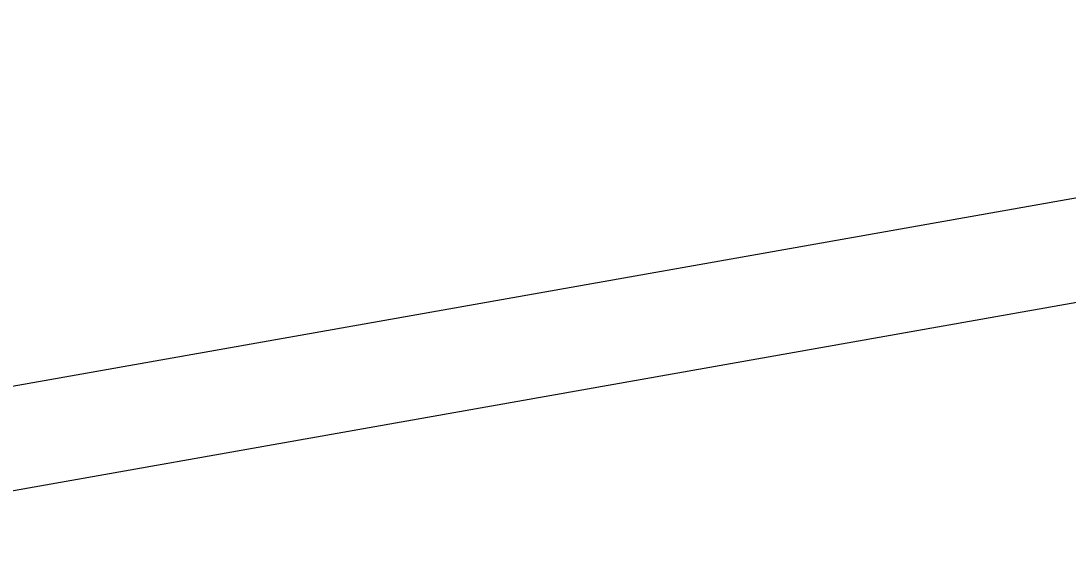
# Model space of a CAD drawing. Header units: millimetres. Extents: x -8417289 to 9420486, y 0 to 166066.
# Drawn here: x -194465.87 to -194452.19, y 106306.99 to 106313.99 of the extents above; entities that cross this region are included whole.
import ezdxf
from ezdxf import colors
from ezdxf.entities.mleader import LeaderData, LeaderLine
from ezdxf.math import Vec2, Vec3

# ---------------------------------------------------------------- set-up
doc = ezdxf.new("R2010")
doc.units = ezdxf.units.MM
doc.header["$MEASUREMENT"] = 0
doc.layers.get('0').update_dxf_attribs({"color": 250, "lineweight": 9})
for name, color, linetype, lineweight in [('_АР ТЕКСТ', 250, 'Continuous', 25), ('АР_Размеры', 175, 'Continuous', 9), ('АР_Сущ Несущая стена', 216, 'Continuous', 30)]:
    doc.layers.add(name, color=color, linetype=linetype, lineweight=lineweight)
doc.styles.add('ISOCPEUR', font='isocpeur.TTF')

# ---------------------------------------------------------------- blocks, each defined once
blk = doc.blocks.new('_DotSmall')
at = {"color": 0, "linetype": 'ByBlock', "const_width": 0.5}
blk.add_lwpolyline([(-0.0625, 0, 1), (0.0625, 0, 1)], format="xyb", close=True, dxfattribs=at)

msp = doc.modelspace()

# ---------------------------------------------------------------- linework, layer by layer
at = {"layer": 'АР_Размеры', "color": 5, "lineweight": 0, "ltscale": 100, "transparency": 33554687}
msp.add_lwpolyline([(-194424.327, 106316.596), (-194484.212, 106305.982), (-194484.495, 106306.179), (-194484.686, 106307.26), (-194484.51, 106307.663), (-194482.109, 106308.088), (-194481.912, 106308.371), (-194482.039, 106309.091), (-194482.343, 106309.409), (-194484.744, 106308.983), (-194485.027, 106309.181), (-194485.984, 106314.583), (-194485.237, 106315.954), (-194485.266, 106316.815), (-194487.5, 106319.639), (-194488.177, 106319.271), (-194485.815, 106305.945), (-194484.098, 106304.64), (-194423.973, 106315.296)], dxfattribs=at)
msp.add_lwpolyline([(-194424.327, 106316.596), (-194484.212, 106305.982), (-194484.495, 106306.179), (-194484.686, 106307.26), (-194484.51, 106307.663), (-194482.109, 106308.088), (-194481.912, 106308.371), (-194482.039, 106309.091), (-194482.343, 106309.409), (-194484.744, 106308.983), (-194485.027, 106309.181), (-194485.984, 106314.583), (-194485.237, 106315.954), (-194485.266, 106316.815), (-194487.5, 106319.639), (-194488.177, 106319.271), (-194485.815, 106305.945), (-194484.098, 106304.64), (-194423.973, 106315.296)], dxfattribs=at)
msp.add_lwpolyline([(-194424.327, 106316.596), (-194484.212, 106305.982), (-194484.495, 106306.179), (-194484.686, 106307.26), (-194484.51, 106307.663), (-194482.109, 106308.088), (-194481.912, 106308.371), (-194482.039, 106309.091), (-194482.343, 106309.409), (-194484.744, 106308.983), (-194485.027, 106309.181), (-194485.984, 106314.583), (-194485.237, 106315.954), (-194485.266, 106316.815), (-194487.5, 106319.639), (-194488.177, 106319.271), (-194485.815, 106305.945), (-194484.098, 106304.64), (-194423.973, 106315.296)], dxfattribs=at)
msp.add_lwpolyline([(-194424.327, 106316.596), (-194484.212, 106305.982), (-194484.495, 106306.179), (-194484.686, 106307.26), (-194484.51, 106307.663), (-194482.109, 106308.088), (-194481.912, 106308.371), (-194482.039, 106309.091), (-194482.343, 106309.409), (-194484.744, 106308.983), (-194485.027, 106309.181), (-194485.984, 106314.583), (-194485.237, 106315.954), (-194485.266, 106316.815), (-194487.5, 106319.639), (-194488.177, 106319.271), (-194485.815, 106305.945), (-194484.098, 106304.64), (-194423.973, 106315.296)], dxfattribs=at)
msp.add_lwpolyline([(-194424.327, 106316.596), (-194484.212, 106305.982), (-194484.495, 106306.179), (-194484.686, 106307.26), (-194484.51, 106307.663), (-194482.109, 106308.088), (-194481.912, 106308.371), (-194482.039, 106309.091), (-194482.343, 106309.409), (-194484.744, 106308.983), (-194485.027, 106309.181), (-194485.984, 106314.583), (-194485.237, 106315.954), (-194485.266, 106316.815), (-194487.5, 106319.639), (-194488.177, 106319.271), (-194485.815, 106305.945), (-194484.098, 106304.64), (-194423.973, 106315.296)], dxfattribs=at)
msp.add_lwpolyline([(-194424.327, 106316.596), (-194484.212, 106305.982), (-194484.495, 106306.179), (-194484.686, 106307.26), (-194484.51, 106307.663), (-194482.109, 106308.088), (-194481.912, 106308.371), (-194482.039, 106309.091), (-194482.343, 106309.409), (-194484.744, 106308.983), (-194485.027, 106309.181), (-194485.984, 106314.583), (-194485.237, 106315.954), (-194485.266, 106316.815), (-194487.5, 106319.639), (-194488.177, 106319.271), (-194485.815, 106305.945), (-194484.098, 106304.64), (-194423.973, 106315.296)], dxfattribs=at)
msp.add_lwpolyline([(-194424.327, 106316.596), (-194484.212, 106305.982), (-194484.495, 106306.179), (-194484.686, 106307.26), (-194484.51, 106307.663), (-194482.109, 106308.088), (-194481.912, 106308.371), (-194482.039, 106309.091), (-194482.343, 106309.409), (-194484.744, 106308.983), (-194485.027, 106309.181), (-194485.984, 106314.583), (-194485.237, 106315.954), (-194485.266, 106316.815), (-194487.5, 106319.639), (-194488.177, 106319.271), (-194485.815, 106305.945), (-194484.098, 106304.64), (-194423.973, 106315.296)], dxfattribs=at)
msp.add_lwpolyline([(-194424.327, 106316.596), (-194484.212, 106305.982), (-194484.495, 106306.179), (-194484.686, 106307.26), (-194484.51, 106307.663), (-194482.109, 106308.088), (-194481.912, 106308.371), (-194482.039, 106309.091), (-194482.343, 106309.409), (-194484.744, 106308.983), (-194485.027, 106309.181), (-194485.984, 106314.583), (-194485.237, 106315.954), (-194485.266, 106316.815), (-194487.5, 106319.639), (-194488.177, 106319.271), (-194485.815, 106305.945), (-194484.098, 106304.64), (-194423.973, 106315.296)], dxfattribs=at)
msp.add_lwpolyline([(-194424.327, 106316.596), (-194484.212, 106305.982), (-194484.495, 106306.179), (-194484.686, 106307.26), (-194484.51, 106307.663), (-194482.109, 106308.088), (-194481.912, 106308.371), (-194482.039, 106309.091), (-194482.343, 106309.409), (-194484.744, 106308.983), (-194485.027, 106309.181), (-194485.984, 106314.583), (-194485.237, 106315.954), (-194485.266, 106316.815), (-194487.5, 106319.639), (-194488.177, 106319.271), (-194485.815, 106305.945), (-194484.098, 106304.64), (-194423.973, 106315.296)], dxfattribs=at)
msp.add_lwpolyline([(-194424.327, 106316.596), (-194484.212, 106305.982), (-194484.495, 106306.179), (-194484.686, 106307.26), (-194484.51, 106307.663), (-194482.109, 106308.088), (-194481.912, 106308.371), (-194482.039, 106309.091), (-194482.343, 106309.409), (-194484.744, 106308.983), (-194485.027, 106309.181), (-194485.984, 106314.583), (-194485.237, 106315.954), (-194485.266, 106316.815), (-194487.5, 106319.639), (-194488.177, 106319.271), (-194485.815, 106305.945), (-194484.098, 106304.64), (-194423.973, 106315.296)], dxfattribs=at)
msp.add_lwpolyline([(-194424.327, 106316.596), (-194484.212, 106305.982), (-194484.495, 106306.179), (-194484.686, 106307.26), (-194484.51, 106307.663), (-194482.109, 106308.088), (-194481.912, 106308.371), (-194482.039, 106309.091), (-194482.343, 106309.409), (-194484.744, 106308.983), (-194485.027, 106309.181), (-194485.984, 106314.583), (-194485.237, 106315.954), (-194485.266, 106316.815), (-194487.5, 106319.639), (-194488.177, 106319.271), (-194485.815, 106305.945), (-194484.098, 106304.64), (-194423.973, 106315.296)], dxfattribs=at)
msp.add_lwpolyline([(-194424.327, 106316.596), (-194484.212, 106305.982), (-194484.495, 106306.179), (-194484.686, 106307.26), (-194484.51, 106307.663), (-194482.109, 106308.088), (-194481.912, 106308.371), (-194482.039, 106309.091), (-194482.343, 106309.409), (-194484.744, 106308.983), (-194485.027, 106309.181), (-194485.984, 106314.583), (-194485.237, 106315.954), (-194485.266, 106316.815), (-194487.5, 106319.639), (-194488.177, 106319.271), (-194485.815, 106305.945), (-194484.098, 106304.64), (-194423.973, 106315.296)], dxfattribs=at)
msp.add_lwpolyline([(-194424.327, 106316.596), (-194484.212, 106305.982), (-194484.495, 106306.179), (-194484.686, 106307.26), (-194484.51, 106307.663), (-194482.109, 106308.088), (-194481.912, 106308.371), (-194482.039, 106309.091), (-194482.343, 106309.409), (-194484.744, 106308.983), (-194485.027, 106309.181), (-194485.984, 106314.583), (-194485.237, 106315.954), (-194485.266, 106316.815), (-194487.5, 106319.639), (-194488.177, 106319.271), (-194485.815, 106305.945), (-194484.098, 106304.64), (-194423.973, 106315.296)], dxfattribs=at)
msp.add_lwpolyline([(-194424.327, 106316.596), (-194484.212, 106305.982), (-194484.495, 106306.179), (-194484.686, 106307.26), (-194484.51, 106307.663), (-194482.109, 106308.088), (-194481.912, 106308.371), (-194482.039, 106309.091), (-194482.343, 106309.409), (-194484.744, 106308.983), (-194485.027, 106309.181), (-194485.984, 106314.583), (-194485.237, 106315.954), (-194485.266, 106316.815), (-194487.5, 106319.639), (-194488.177, 106319.271), (-194485.815, 106305.945), (-194484.098, 106304.64), (-194423.973, 106315.296)], dxfattribs=at)
msp.add_lwpolyline([(-194424.327, 106316.596), (-194484.212, 106305.982), (-194484.495, 106306.179), (-194484.686, 106307.26), (-194484.51, 106307.663), (-194482.109, 106308.088), (-194481.912, 106308.371), (-194482.039, 106309.091), (-194482.343, 106309.409), (-194484.744, 106308.983), (-194485.027, 106309.181), (-194485.984, 106314.583), (-194485.237, 106315.954), (-194485.266, 106316.815), (-194487.5, 106319.639), (-194488.177, 106319.271), (-194485.815, 106305.945), (-194484.098, 106304.64), (-194423.973, 106315.296)], dxfattribs=at)
msp.add_lwpolyline([(-194424.327, 106316.596), (-194484.212, 106305.982), (-194484.495, 106306.179), (-194484.686, 106307.26), (-194484.51, 106307.663), (-194482.109, 106308.088), (-194481.912, 106308.371), (-194482.039, 106309.091), (-194482.343, 106309.409), (-194484.744, 106308.983), (-194485.027, 106309.181), (-194485.984, 106314.583), (-194485.237, 106315.954), (-194485.266, 106316.815), (-194487.5, 106319.639), (-194488.177, 106319.271), (-194485.815, 106305.945), (-194484.098, 106304.64), (-194423.973, 106315.296)], dxfattribs=at)
msp.add_lwpolyline([(-194424.327, 106316.596), (-194484.212, 106305.982), (-194484.495, 106306.179), (-194484.686, 106307.26), (-194484.51, 106307.663), (-194482.109, 106308.088), (-194481.912, 106308.371), (-194482.039, 106309.091), (-194482.343, 106309.409), (-194484.744, 106308.983), (-194485.027, 106309.181), (-194485.984, 106314.583), (-194485.237, 106315.954), (-194485.266, 106316.815), (-194487.5, 106319.639), (-194488.177, 106319.271), (-194485.815, 106305.945), (-194484.098, 106304.64), (-194423.973, 106315.296)], dxfattribs=at)
msp.add_lwpolyline([(-194424.327, 106316.596), (-194484.212, 106305.982), (-194484.495, 106306.179), (-194484.686, 106307.26), (-194484.51, 106307.663), (-194482.109, 106308.088), (-194481.912, 106308.371), (-194482.039, 106309.091), (-194482.343, 106309.409), (-194484.744, 106308.983), (-194485.027, 106309.181), (-194485.984, 106314.583), (-194485.237, 106315.954), (-194485.266, 106316.815), (-194487.5, 106319.639), (-194488.177, 106319.271), (-194485.815, 106305.945), (-194484.098, 106304.64), (-194423.973, 106315.296)], dxfattribs=at)
msp.add_lwpolyline([(-194424.327, 106316.596), (-194484.212, 106305.982), (-194484.495, 106306.179), (-194484.686, 106307.26), (-194484.51, 106307.663), (-194482.109, 106308.088), (-194481.912, 106308.371), (-194482.039, 106309.091), (-194482.343, 106309.409), (-194484.744, 106308.983), (-194485.027, 106309.181), (-194485.984, 106314.583), (-194485.237, 106315.954), (-194485.266, 106316.815), (-194487.5, 106319.639), (-194488.177, 106319.271), (-194485.815, 106305.945), (-194484.098, 106304.64), (-194423.973, 106315.296)], dxfattribs=at)
msp.add_lwpolyline([(-194424.327, 106316.596), (-194484.212, 106305.982), (-194484.495, 106306.179), (-194484.686, 106307.26), (-194484.51, 106307.663), (-194482.109, 106308.088), (-194481.912, 106308.371), (-194482.039, 106309.091), (-194482.343, 106309.409), (-194484.744, 106308.983), (-194485.027, 106309.181), (-194485.984, 106314.583), (-194485.237, 106315.954), (-194485.266, 106316.815), (-194487.5, 106319.639), (-194488.177, 106319.271), (-194485.815, 106305.945), (-194484.098, 106304.64), (-194423.973, 106315.296)], dxfattribs=at)
msp.add_lwpolyline([(-194424.327, 106316.596), (-194484.212, 106305.982), (-194484.495, 106306.179), (-194484.686, 106307.26), (-194484.51, 106307.663), (-194482.109, 106308.088), (-194481.912, 106308.371), (-194482.039, 106309.091), (-194482.343, 106309.409), (-194484.744, 106308.983), (-194485.027, 106309.181), (-194485.984, 106314.583), (-194485.237, 106315.954), (-194485.266, 106316.815), (-194487.5, 106319.639), (-194488.177, 106319.271), (-194485.815, 106305.945), (-194484.098, 106304.64), (-194423.973, 106315.296)], dxfattribs=at)
msp.add_lwpolyline([(-194424.327, 106316.596), (-194484.212, 106305.982), (-194484.495, 106306.179), (-194484.686, 106307.26), (-194484.51, 106307.663), (-194482.109, 106308.088), (-194481.912, 106308.371), (-194482.039, 106309.091), (-194482.343, 106309.409), (-194484.744, 106308.983), (-194485.027, 106309.181), (-194485.984, 106314.583), (-194485.237, 106315.954), (-194485.266, 106316.815), (-194487.5, 106319.639), (-194488.177, 106319.271), (-194485.815, 106305.945), (-194484.098, 106304.64), (-194423.973, 106315.296)], dxfattribs=at)
msp.add_lwpolyline([(-194424.327, 106316.596), (-194484.212, 106305.982), (-194484.495, 106306.179), (-194484.686, 106307.26), (-194484.51, 106307.663), (-194482.109, 106308.088), (-194481.912, 106308.371), (-194482.039, 106309.091), (-194482.343, 106309.409), (-194484.744, 106308.983), (-194485.027, 106309.181), (-194485.984, 106314.583), (-194485.237, 106315.954), (-194485.266, 106316.815), (-194487.5, 106319.639), (-194488.177, 106319.271), (-194485.815, 106305.945), (-194484.098, 106304.64), (-194423.973, 106315.296)], dxfattribs=at)
msp.add_lwpolyline([(-194424.327, 106316.596), (-194484.212, 106305.982), (-194484.495, 106306.179), (-194484.686, 106307.26), (-194484.51, 106307.663), (-194482.109, 106308.088), (-194481.912, 106308.371), (-194482.039, 106309.091), (-194482.343, 106309.409), (-194484.744, 106308.983), (-194485.027, 106309.181), (-194485.984, 106314.583), (-194485.237, 106315.954), (-194485.266, 106316.815), (-194487.5, 106319.639), (-194488.177, 106319.271), (-194485.815, 106305.945), (-194484.098, 106304.64), (-194423.973, 106315.296)], dxfattribs=at)
msp.add_lwpolyline([(-194424.327, 106316.596), (-194484.212, 106305.982), (-194484.495, 106306.179), (-194484.686, 106307.26), (-194484.51, 106307.663), (-194482.109, 106308.088), (-194481.912, 106308.371), (-194482.039, 106309.091), (-194482.343, 106309.409), (-194484.744, 106308.983), (-194485.027, 106309.181), (-194485.984, 106314.583), (-194485.237, 106315.954), (-194485.266, 106316.815), (-194487.5, 106319.639), (-194488.177, 106319.271), (-194485.815, 106305.945), (-194484.098, 106304.64), (-194423.973, 106315.296)], dxfattribs=at)
msp.add_lwpolyline([(-194424.327, 106316.596), (-194484.212, 106305.982), (-194484.495, 106306.179), (-194484.686, 106307.26), (-194484.51, 106307.663), (-194482.109, 106308.088), (-194481.912, 106308.371), (-194482.039, 106309.091), (-194482.343, 106309.409), (-194484.744, 106308.983), (-194485.027, 106309.181), (-194485.984, 106314.583), (-194485.237, 106315.954), (-194485.266, 106316.815), (-194487.5, 106319.639), (-194488.177, 106319.271), (-194485.815, 106305.945), (-194484.098, 106304.64), (-194423.973, 106315.296)], dxfattribs=at)
msp.add_lwpolyline([(-194424.327, 106316.596), (-194484.212, 106305.982), (-194484.495, 106306.179), (-194484.686, 106307.26), (-194484.51, 106307.663), (-194482.109, 106308.088), (-194481.912, 106308.371), (-194482.039, 106309.091), (-194482.343, 106309.409), (-194484.744, 106308.983), (-194485.027, 106309.181), (-194485.984, 106314.583), (-194485.237, 106315.954), (-194485.266, 106316.815), (-194487.5, 106319.639), (-194488.177, 106319.271), (-194485.815, 106305.945), (-194484.098, 106304.64), (-194423.973, 106315.296)], dxfattribs=at)
msp.add_lwpolyline([(-194424.327, 106316.596), (-194484.212, 106305.982), (-194484.495, 106306.179), (-194484.686, 106307.26), (-194484.51, 106307.663), (-194482.109, 106308.088), (-194481.912, 106308.371), (-194482.039, 106309.091), (-194482.343, 106309.409), (-194484.744, 106308.983), (-194485.027, 106309.181), (-194485.984, 106314.583), (-194485.237, 106315.954), (-194485.266, 106316.815), (-194487.5, 106319.639), (-194488.177, 106319.271), (-194485.815, 106305.945), (-194484.098, 106304.64), (-194423.973, 106315.296)], dxfattribs=at)
msp.add_lwpolyline([(-194424.327, 106316.596), (-194484.212, 106305.982), (-194484.495, 106306.179), (-194484.686, 106307.26), (-194484.51, 106307.663), (-194482.109, 106308.088), (-194481.912, 106308.371), (-194482.039, 106309.091), (-194482.343, 106309.409), (-194484.744, 106308.983), (-194485.027, 106309.181), (-194485.984, 106314.583), (-194485.237, 106315.954), (-194485.266, 106316.815), (-194487.5, 106319.639), (-194488.177, 106319.271), (-194485.815, 106305.945), (-194484.098, 106304.64), (-194423.973, 106315.296)], dxfattribs=at)
msp.add_lwpolyline([(-194424.327, 106316.596), (-194484.212, 106305.982), (-194484.495, 106306.179), (-194484.686, 106307.26), (-194484.51, 106307.663), (-194482.109, 106308.088), (-194481.912, 106308.371), (-194482.039, 106309.091), (-194482.343, 106309.409), (-194484.744, 106308.983), (-194485.027, 106309.181), (-194485.984, 106314.583), (-194485.237, 106315.954), (-194485.266, 106316.815), (-194487.5, 106319.639), (-194488.177, 106319.271), (-194485.815, 106305.945), (-194484.098, 106304.64), (-194423.973, 106315.296)], dxfattribs=at)
msp.add_lwpolyline([(-194424.327, 106316.596), (-194484.212, 106305.982), (-194484.495, 106306.179), (-194484.686, 106307.26), (-194484.51, 106307.663), (-194482.109, 106308.088), (-194481.912, 106308.371), (-194482.039, 106309.091), (-194482.343, 106309.409), (-194484.744, 106308.983), (-194485.027, 106309.181), (-194485.984, 106314.583), (-194485.237, 106315.954), (-194485.266, 106316.815), (-194487.5, 106319.639), (-194488.177, 106319.271), (-194485.815, 106305.945), (-194484.098, 106304.64), (-194423.973, 106315.296)], dxfattribs=at)
msp.add_lwpolyline([(-194424.327, 106316.596), (-194484.212, 106305.982), (-194484.495, 106306.179), (-194484.686, 106307.26), (-194484.51, 106307.663), (-194482.109, 106308.088), (-194481.912, 106308.371), (-194482.039, 106309.091), (-194482.343, 106309.409), (-194484.744, 106308.983), (-194485.027, 106309.181), (-194485.984, 106314.583), (-194485.237, 106315.954), (-194485.266, 106316.815), (-194487.5, 106319.639), (-194488.177, 106319.271), (-194485.815, 106305.945), (-194484.098, 106304.64), (-194423.973, 106315.296)], dxfattribs=at)
msp.add_lwpolyline([(-194424.327, 106316.596), (-194484.212, 106305.982), (-194484.495, 106306.179), (-194484.686, 106307.26), (-194484.51, 106307.663), (-194482.109, 106308.088), (-194481.912, 106308.371), (-194482.039, 106309.091), (-194482.343, 106309.409), (-194484.744, 106308.983), (-194485.027, 106309.181), (-194485.984, 106314.583), (-194485.237, 106315.954), (-194485.266, 106316.815), (-194487.5, 106319.639), (-194488.177, 106319.271), (-194485.815, 106305.945), (-194484.098, 106304.64), (-194423.973, 106315.296)], dxfattribs=at)
msp.add_lwpolyline([(-194424.327, 106316.596), (-194484.212, 106305.982), (-194484.495, 106306.179), (-194484.686, 106307.26), (-194484.51, 106307.663), (-194482.109, 106308.088), (-194481.912, 106308.371), (-194482.039, 106309.091), (-194482.343, 106309.409), (-194484.744, 106308.983), (-194485.027, 106309.181), (-194485.984, 106314.583), (-194485.237, 106315.954), (-194485.266, 106316.815), (-194487.5, 106319.639), (-194488.177, 106319.271), (-194485.815, 106305.945), (-194484.098, 106304.64), (-194423.973, 106315.296)], dxfattribs=at)
msp.add_lwpolyline([(-194424.327, 106316.596), (-194484.212, 106305.982), (-194484.495, 106306.179), (-194484.686, 106307.26), (-194484.51, 106307.663), (-194482.109, 106308.088), (-194481.912, 106308.371), (-194482.039, 106309.091), (-194482.343, 106309.409), (-194484.744, 106308.983), (-194485.027, 106309.181), (-194485.984, 106314.583), (-194485.237, 106315.954), (-194485.266, 106316.815), (-194487.5, 106319.639), (-194488.177, 106319.271), (-194485.815, 106305.945), (-194484.098, 106304.64), (-194423.973, 106315.296)], dxfattribs=at)
msp.add_lwpolyline([(-194424.327, 106316.596), (-194484.212, 106305.982), (-194484.495, 106306.179), (-194484.686, 106307.26), (-194484.51, 106307.663), (-194482.109, 106308.088), (-194481.912, 106308.371), (-194482.039, 106309.091), (-194482.343, 106309.409), (-194484.744, 106308.983), (-194485.027, 106309.181), (-194485.984, 106314.583), (-194485.237, 106315.954), (-194485.266, 106316.815), (-194487.5, 106319.639), (-194488.177, 106319.271), (-194485.815, 106305.945), (-194484.098, 106304.64), (-194423.973, 106315.296)], dxfattribs=at)
msp.add_lwpolyline([(-194424.327, 106316.596), (-194484.212, 106305.982), (-194484.495, 106306.179), (-194484.686, 106307.26), (-194484.51, 106307.663), (-194482.109, 106308.088), (-194481.912, 106308.371), (-194482.039, 106309.091), (-194482.343, 106309.409), (-194484.744, 106308.983), (-194485.027, 106309.181), (-194485.984, 106314.583), (-194485.237, 106315.954), (-194485.266, 106316.815), (-194487.5, 106319.639), (-194488.177, 106319.271), (-194485.815, 106305.945), (-194484.098, 106304.64), (-194423.973, 106315.296)], dxfattribs=at)
msp.add_lwpolyline([(-194424.327, 106316.596), (-194484.212, 106305.982), (-194484.495, 106306.179), (-194484.686, 106307.26), (-194484.51, 106307.663), (-194482.109, 106308.088), (-194481.912, 106308.371), (-194482.039, 106309.091), (-194482.343, 106309.409), (-194484.744, 106308.983), (-194485.027, 106309.181), (-194485.984, 106314.583), (-194485.237, 106315.954), (-194485.266, 106316.815), (-194487.5, 106319.639), (-194488.177, 106319.271), (-194485.815, 106305.945), (-194484.098, 106304.64), (-194423.973, 106315.296)], dxfattribs=at)
msp.add_lwpolyline([(-194424.327, 106316.596), (-194484.212, 106305.982), (-194484.495, 106306.179), (-194484.686, 106307.26), (-194484.51, 106307.663), (-194482.109, 106308.088), (-194481.912, 106308.371), (-194482.039, 106309.091), (-194482.343, 106309.409), (-194484.744, 106308.983), (-194485.027, 106309.181), (-194485.984, 106314.583), (-194485.237, 106315.954), (-194485.266, 106316.815), (-194487.5, 106319.639), (-194488.177, 106319.271), (-194485.815, 106305.945), (-194484.098, 106304.64), (-194423.973, 106315.296)], dxfattribs=at)
msp.add_lwpolyline([(-194424.327, 106316.596), (-194484.212, 106305.982), (-194484.495, 106306.179), (-194484.686, 106307.26), (-194484.51, 106307.663), (-194482.109, 106308.088), (-194481.912, 106308.371), (-194482.039, 106309.091), (-194482.343, 106309.409), (-194484.744, 106308.983), (-194485.027, 106309.181), (-194485.984, 106314.583), (-194485.237, 106315.954), (-194485.266, 106316.815), (-194487.5, 106319.639), (-194488.177, 106319.271), (-194485.815, 106305.945), (-194484.098, 106304.64), (-194423.973, 106315.296)], dxfattribs=at)
msp.add_lwpolyline([(-194424.327, 106316.596), (-194484.212, 106305.982), (-194484.495, 106306.179), (-194484.686, 106307.26), (-194484.51, 106307.663), (-194482.109, 106308.088), (-194481.912, 106308.371), (-194482.039, 106309.091), (-194482.343, 106309.409), (-194484.744, 106308.983), (-194485.027, 106309.181), (-194485.984, 106314.583), (-194485.237, 106315.954), (-194485.266, 106316.815), (-194487.5, 106319.639), (-194488.177, 106319.271), (-194485.815, 106305.945), (-194484.098, 106304.64), (-194423.973, 106315.296)], dxfattribs=at)
msp.add_lwpolyline([(-194424.327, 106316.596), (-194484.212, 106305.982), (-194484.495, 106306.179), (-194484.686, 106307.26), (-194484.51, 106307.663), (-194482.109, 106308.088), (-194481.912, 106308.371), (-194482.039, 106309.091), (-194482.343, 106309.409), (-194484.744, 106308.983), (-194485.027, 106309.181), (-194485.984, 106314.583), (-194485.237, 106315.954), (-194485.266, 106316.815), (-194487.5, 106319.639), (-194488.177, 106319.271), (-194485.815, 106305.945), (-194484.098, 106304.64), (-194423.973, 106315.296)], dxfattribs=at)
msp.add_lwpolyline([(-194424.327, 106316.596), (-194484.212, 106305.982), (-194484.495, 106306.179), (-194484.686, 106307.26), (-194484.51, 106307.663), (-194482.109, 106308.088), (-194481.912, 106308.371), (-194482.039, 106309.091), (-194482.343, 106309.409), (-194484.744, 106308.983), (-194485.027, 106309.181), (-194485.984, 106314.583), (-194485.237, 106315.954), (-194485.266, 106316.815), (-194487.5, 106319.639), (-194488.177, 106319.271), (-194485.815, 106305.945), (-194484.098, 106304.64), (-194423.973, 106315.296)], dxfattribs=at)
msp.add_lwpolyline([(-194424.327, 106316.596), (-194484.212, 106305.982), (-194484.495, 106306.179), (-194484.686, 106307.26), (-194484.51, 106307.663), (-194482.109, 106308.088), (-194481.912, 106308.371), (-194482.039, 106309.091), (-194482.343, 106309.409), (-194484.744, 106308.983), (-194485.027, 106309.181), (-194485.984, 106314.583), (-194485.237, 106315.954), (-194485.266, 106316.815), (-194487.5, 106319.639), (-194488.177, 106319.271), (-194485.815, 106305.945), (-194484.098, 106304.64), (-194423.973, 106315.296)], dxfattribs=at)
msp.add_lwpolyline([(-194424.327, 106316.596), (-194484.212, 106305.982), (-194484.495, 106306.179), (-194484.686, 106307.26), (-194484.51, 106307.663), (-194482.109, 106308.088), (-194481.912, 106308.371), (-194482.039, 106309.091), (-194482.343, 106309.409), (-194484.744, 106308.983), (-194485.027, 106309.181), (-194485.984, 106314.583), (-194485.237, 106315.954), (-194485.266, 106316.815), (-194487.5, 106319.639), (-194488.177, 106319.271), (-194485.815, 106305.945), (-194484.098, 106304.64), (-194423.973, 106315.296)], dxfattribs=at)
msp.add_lwpolyline([(-194424.327, 106316.596), (-194484.212, 106305.982), (-194484.495, 106306.179), (-194484.686, 106307.26), (-194484.51, 106307.663), (-194482.109, 106308.088), (-194481.912, 106308.371), (-194482.039, 106309.091), (-194482.343, 106309.409), (-194484.744, 106308.983), (-194485.027, 106309.181), (-194485.984, 106314.583), (-194485.237, 106315.954), (-194485.266, 106316.815), (-194487.5, 106319.639), (-194488.177, 106319.271), (-194485.815, 106305.945), (-194484.098, 106304.64), (-194423.973, 106315.296)], dxfattribs=at)
msp.add_lwpolyline([(-194424.327, 106316.596), (-194484.212, 106305.982), (-194484.495, 106306.179), (-194484.686, 106307.26), (-194484.51, 106307.663), (-194482.109, 106308.088), (-194481.912, 106308.371), (-194482.039, 106309.091), (-194482.343, 106309.409), (-194484.744, 106308.983), (-194485.027, 106309.181), (-194485.984, 106314.583), (-194485.237, 106315.954), (-194485.266, 106316.815), (-194487.5, 106319.639), (-194488.177, 106319.271), (-194485.815, 106305.945), (-194484.098, 106304.64), (-194423.973, 106315.296)], dxfattribs=at)
msp.add_lwpolyline([(-194424.327, 106316.596), (-194484.212, 106305.982), (-194484.495, 106306.179), (-194484.686, 106307.26), (-194484.51, 106307.663), (-194482.109, 106308.088), (-194481.912, 106308.371), (-194482.039, 106309.091), (-194482.343, 106309.409), (-194484.744, 106308.983), (-194485.027, 106309.181), (-194485.984, 106314.583), (-194485.237, 106315.954), (-194485.266, 106316.815), (-194487.5, 106319.639), (-194488.177, 106319.271), (-194485.815, 106305.945), (-194484.098, 106304.64), (-194423.973, 106315.296)], dxfattribs=at)
msp.add_lwpolyline([(-194424.327, 106316.596), (-194484.212, 106305.982), (-194484.495, 106306.179), (-194484.686, 106307.26), (-194484.51, 106307.663), (-194482.109, 106308.088), (-194481.912, 106308.371), (-194482.039, 106309.091), (-194482.343, 106309.409), (-194484.744, 106308.983), (-194485.027, 106309.181), (-194485.984, 106314.583), (-194485.237, 106315.954), (-194485.266, 106316.815), (-194487.5, 106319.639), (-194488.177, 106319.271), (-194485.815, 106305.945), (-194484.098, 106304.64), (-194423.973, 106315.296)], dxfattribs=at)
msp.add_lwpolyline([(-194424.327, 106316.596), (-194484.212, 106305.982), (-194484.495, 106306.179), (-194484.686, 106307.26), (-194484.51, 106307.663), (-194482.109, 106308.088), (-194481.912, 106308.371), (-194482.039, 106309.091), (-194482.343, 106309.409), (-194484.744, 106308.983), (-194485.027, 106309.181), (-194485.984, 106314.583), (-194485.237, 106315.954), (-194485.266, 106316.815), (-194487.5, 106319.639), (-194488.177, 106319.271), (-194485.815, 106305.945), (-194484.098, 106304.64), (-194423.973, 106315.296)], dxfattribs=at)
msp.add_lwpolyline([(-194424.327, 106316.596), (-194484.212, 106305.982), (-194484.495, 106306.179), (-194484.686, 106307.26), (-194484.51, 106307.663), (-194482.109, 106308.088), (-194481.912, 106308.371), (-194482.039, 106309.091), (-194482.343, 106309.409), (-194484.744, 106308.983), (-194485.027, 106309.181), (-194485.984, 106314.583), (-194485.237, 106315.954), (-194485.266, 106316.815), (-194487.5, 106319.639), (-194488.177, 106319.271), (-194485.815, 106305.945), (-194484.098, 106304.64), (-194423.973, 106315.296)], dxfattribs=at)
msp.add_lwpolyline([(-194424.327, 106316.596), (-194484.212, 106305.982), (-194484.495, 106306.179), (-194484.686, 106307.26), (-194484.51, 106307.663), (-194482.109, 106308.088), (-194481.912, 106308.371), (-194482.039, 106309.091), (-194482.343, 106309.409), (-194484.744, 106308.983), (-194485.027, 106309.181), (-194485.984, 106314.583), (-194485.237, 106315.954), (-194485.266, 106316.815), (-194487.5, 106319.639), (-194488.177, 106319.271), (-194485.815, 106305.945), (-194484.098, 106304.64), (-194423.973, 106315.296)], dxfattribs=at)
msp.add_lwpolyline([(-194424.327, 106316.596), (-194484.212, 106305.982), (-194484.495, 106306.179), (-194484.686, 106307.26), (-194484.51, 106307.663), (-194482.109, 106308.088), (-194481.912, 106308.371), (-194482.039, 106309.091), (-194482.343, 106309.409), (-194484.744, 106308.983), (-194485.027, 106309.181), (-194485.984, 106314.583), (-194485.237, 106315.954), (-194485.266, 106316.815), (-194487.5, 106319.639), (-194488.177, 106319.271), (-194485.815, 106305.945), (-194484.098, 106304.64), (-194423.973, 106315.296)], dxfattribs=at)
msp.add_lwpolyline([(-194424.327, 106316.596), (-194484.212, 106305.982), (-194484.495, 106306.179), (-194484.686, 106307.26), (-194484.51, 106307.663), (-194482.109, 106308.088), (-194481.912, 106308.371), (-194482.039, 106309.091), (-194482.343, 106309.409), (-194484.744, 106308.983), (-194485.027, 106309.181), (-194485.984, 106314.583), (-194485.237, 106315.954), (-194485.266, 106316.815), (-194487.5, 106319.639), (-194488.177, 106319.271), (-194485.815, 106305.945), (-194484.098, 106304.64), (-194423.973, 106315.296)], dxfattribs=at)
msp.add_lwpolyline([(-194424.327, 106316.596), (-194484.212, 106305.982), (-194484.495, 106306.179), (-194484.686, 106307.26), (-194484.51, 106307.663), (-194482.109, 106308.088), (-194481.912, 106308.371), (-194482.039, 106309.091), (-194482.343, 106309.409), (-194484.744, 106308.983), (-194485.027, 106309.181), (-194485.984, 106314.583), (-194485.237, 106315.954), (-194485.266, 106316.815), (-194487.5, 106319.639), (-194488.177, 106319.271), (-194485.815, 106305.945), (-194484.098, 106304.64), (-194423.973, 106315.296)], dxfattribs=at)
msp.add_lwpolyline([(-194424.327, 106316.596), (-194484.212, 106305.982), (-194484.495, 106306.179), (-194484.686, 106307.26), (-194484.51, 106307.663), (-194482.109, 106308.088), (-194481.912, 106308.371), (-194482.039, 106309.091), (-194482.343, 106309.409), (-194484.744, 106308.983), (-194485.027, 106309.181), (-194485.984, 106314.583), (-194485.237, 106315.954), (-194485.266, 106316.815), (-194487.5, 106319.639), (-194488.177, 106319.271), (-194485.815, 106305.945), (-194484.098, 106304.64), (-194423.973, 106315.296)], dxfattribs=at)
msp.add_lwpolyline([(-194424.327, 106316.596), (-194484.212, 106305.982), (-194484.495, 106306.179), (-194484.686, 106307.26), (-194484.51, 106307.663), (-194482.109, 106308.088), (-194481.912, 106308.371), (-194482.039, 106309.091), (-194482.343, 106309.409), (-194484.744, 106308.983), (-194485.027, 106309.181), (-194485.984, 106314.583), (-194485.237, 106315.954), (-194485.266, 106316.815), (-194487.5, 106319.639), (-194488.177, 106319.271), (-194485.815, 106305.945), (-194484.098, 106304.64), (-194423.973, 106315.296)], dxfattribs=at)
msp.add_lwpolyline([(-194424.327, 106316.596), (-194484.212, 106305.982), (-194484.495, 106306.179), (-194484.686, 106307.26), (-194484.51, 106307.663), (-194482.109, 106308.088), (-194481.912, 106308.371), (-194482.039, 106309.091), (-194482.343, 106309.409), (-194484.744, 106308.983), (-194485.027, 106309.181), (-194485.984, 106314.583), (-194485.237, 106315.954), (-194485.266, 106316.815), (-194487.5, 106319.639), (-194488.177, 106319.271), (-194485.815, 106305.945), (-194484.098, 106304.64), (-194423.973, 106315.296)], dxfattribs=at)
msp.add_lwpolyline([(-194424.327, 106316.596), (-194484.212, 106305.982), (-194484.495, 106306.179), (-194484.686, 106307.26), (-194484.51, 106307.663), (-194482.109, 106308.088), (-194481.912, 106308.371), (-194482.039, 106309.091), (-194482.343, 106309.409), (-194484.744, 106308.983), (-194485.027, 106309.181), (-194485.984, 106314.583), (-194485.237, 106315.954), (-194485.266, 106316.815), (-194487.5, 106319.639), (-194488.177, 106319.271), (-194485.815, 106305.945), (-194484.098, 106304.64), (-194423.973, 106315.296)], dxfattribs=at)
msp.add_lwpolyline([(-194424.327, 106316.596), (-194484.212, 106305.982), (-194484.495, 106306.179), (-194484.686, 106307.26), (-194484.51, 106307.663), (-194482.109, 106308.088), (-194481.912, 106308.371), (-194482.039, 106309.091), (-194482.343, 106309.409), (-194484.744, 106308.983), (-194485.027, 106309.181), (-194485.984, 106314.583), (-194485.237, 106315.954), (-194485.266, 106316.815), (-194487.5, 106319.639), (-194488.177, 106319.271), (-194485.815, 106305.945), (-194484.098, 106304.64), (-194423.973, 106315.296)], dxfattribs=at)
msp.add_lwpolyline([(-194424.327, 106316.596), (-194484.212, 106305.982), (-194484.495, 106306.179), (-194484.686, 106307.26), (-194484.51, 106307.663), (-194482.109, 106308.088), (-194481.912, 106308.371), (-194482.039, 106309.091), (-194482.343, 106309.409), (-194484.744, 106308.983), (-194485.027, 106309.181), (-194485.984, 106314.583), (-194485.237, 106315.954), (-194485.266, 106316.815), (-194487.5, 106319.639), (-194488.177, 106319.271), (-194485.815, 106305.945), (-194484.098, 106304.64), (-194423.973, 106315.296)], dxfattribs=at)
msp.add_lwpolyline([(-194424.327, 106316.596), (-194484.212, 106305.982), (-194484.495, 106306.179), (-194484.686, 106307.26), (-194484.51, 106307.663), (-194482.109, 106308.088), (-194481.912, 106308.371), (-194482.039, 106309.091), (-194482.343, 106309.409), (-194484.744, 106308.983), (-194485.027, 106309.181), (-194485.984, 106314.583), (-194485.237, 106315.954), (-194485.266, 106316.815), (-194487.5, 106319.639), (-194488.177, 106319.271), (-194485.815, 106305.945), (-194484.098, 106304.64), (-194423.973, 106315.296)], dxfattribs=at)
msp.add_lwpolyline([(-194424.327, 106316.596), (-194484.212, 106305.982), (-194484.495, 106306.179), (-194484.686, 106307.26), (-194484.51, 106307.663), (-194482.109, 106308.088), (-194481.912, 106308.371), (-194482.039, 106309.091), (-194482.343, 106309.409), (-194484.744, 106308.983), (-194485.027, 106309.181), (-194485.984, 106314.583), (-194485.237, 106315.954), (-194485.266, 106316.815), (-194487.5, 106319.639), (-194488.177, 106319.271), (-194485.815, 106305.945), (-194484.098, 106304.64), (-194423.973, 106315.296)], dxfattribs=at)
msp.add_lwpolyline([(-194424.327, 106316.596), (-194484.212, 106305.982), (-194484.495, 106306.179), (-194484.686, 106307.26), (-194484.51, 106307.663), (-194482.109, 106308.088), (-194481.912, 106308.371), (-194482.039, 106309.091), (-194482.343, 106309.409), (-194484.744, 106308.983), (-194485.027, 106309.181), (-194485.984, 106314.583), (-194485.237, 106315.954), (-194485.266, 106316.815), (-194487.5, 106319.639), (-194488.177, 106319.271), (-194485.815, 106305.945), (-194484.098, 106304.64), (-194423.973, 106315.296)], dxfattribs=at)
msp.add_lwpolyline([(-194424.327, 106316.596), (-194484.212, 106305.982), (-194484.495, 106306.179), (-194484.686, 106307.26), (-194484.51, 106307.663), (-194482.109, 106308.088), (-194481.912, 106308.371), (-194482.039, 106309.091), (-194482.343, 106309.409), (-194484.744, 106308.983), (-194485.027, 106309.181), (-194485.984, 106314.583), (-194485.237, 106315.954), (-194485.266, 106316.815), (-194487.5, 106319.639), (-194488.177, 106319.271), (-194485.815, 106305.945), (-194484.098, 106304.64), (-194423.973, 106315.296)], dxfattribs=at)
msp.add_lwpolyline([(-194424.327, 106316.596), (-194484.212, 106305.982), (-194484.495, 106306.179), (-194484.686, 106307.26), (-194484.51, 106307.663), (-194482.109, 106308.088), (-194481.912, 106308.371), (-194482.039, 106309.091), (-194482.343, 106309.409), (-194484.744, 106308.983), (-194485.027, 106309.181), (-194485.984, 106314.583), (-194485.237, 106315.954), (-194485.266, 106316.815), (-194487.5, 106319.639), (-194488.177, 106319.271), (-194485.815, 106305.945), (-194484.098, 106304.64), (-194423.973, 106315.296)], dxfattribs=at)
msp.add_lwpolyline([(-194424.327, 106316.596), (-194484.212, 106305.982), (-194484.495, 106306.179), (-194484.686, 106307.26), (-194484.51, 106307.663), (-194482.109, 106308.088), (-194481.912, 106308.371), (-194482.039, 106309.091), (-194482.343, 106309.409), (-194484.744, 106308.983), (-194485.027, 106309.181), (-194485.984, 106314.583), (-194485.237, 106315.954), (-194485.266, 106316.815), (-194487.5, 106319.639), (-194488.177, 106319.271), (-194485.815, 106305.945), (-194484.098, 106304.64), (-194423.973, 106315.296)], dxfattribs=at)
msp.add_lwpolyline([(-194424.327, 106316.596), (-194484.212, 106305.982), (-194484.495, 106306.179), (-194484.686, 106307.26), (-194484.51, 106307.663), (-194482.109, 106308.088), (-194481.912, 106308.371), (-194482.039, 106309.091), (-194482.343, 106309.409), (-194484.744, 106308.983), (-194485.027, 106309.181), (-194485.984, 106314.583), (-194485.237, 106315.954), (-194485.266, 106316.815), (-194487.5, 106319.639), (-194488.177, 106319.271), (-194485.815, 106305.945), (-194484.098, 106304.64), (-194423.973, 106315.296)], dxfattribs=at)
msp.add_lwpolyline([(-194424.327, 106316.596), (-194484.212, 106305.982), (-194484.495, 106306.179), (-194484.686, 106307.26), (-194484.51, 106307.663), (-194482.109, 106308.088), (-194481.912, 106308.371), (-194482.039, 106309.091), (-194482.343, 106309.409), (-194484.744, 106308.983), (-194485.027, 106309.181), (-194485.984, 106314.583), (-194485.237, 106315.954), (-194485.266, 106316.815), (-194487.5, 106319.639), (-194488.177, 106319.271), (-194485.815, 106305.945), (-194484.098, 106304.64), (-194423.973, 106315.296)], dxfattribs=at)
msp.add_lwpolyline([(-194424.327, 106316.596), (-194484.212, 106305.982), (-194484.495, 106306.179), (-194484.686, 106307.26), (-194484.51, 106307.663), (-194482.109, 106308.088), (-194481.912, 106308.371), (-194482.039, 106309.091), (-194482.343, 106309.409), (-194484.744, 106308.983), (-194485.027, 106309.181), (-194485.984, 106314.583), (-194485.237, 106315.954), (-194485.266, 106316.815), (-194487.5, 106319.639), (-194488.177, 106319.271), (-194485.815, 106305.945), (-194484.098, 106304.64), (-194423.973, 106315.296)], dxfattribs=at)
msp.add_lwpolyline([(-194424.327, 106316.596), (-194484.212, 106305.982), (-194484.495, 106306.179), (-194484.686, 106307.26), (-194484.51, 106307.663), (-194482.109, 106308.088), (-194481.912, 106308.371), (-194482.039, 106309.091), (-194482.343, 106309.409), (-194484.744, 106308.983), (-194485.027, 106309.181), (-194485.984, 106314.583), (-194485.237, 106315.954), (-194485.266, 106316.815), (-194487.5, 106319.639), (-194488.177, 106319.271), (-194485.815, 106305.945), (-194484.098, 106304.64), (-194423.973, 106315.296)], dxfattribs=at)
msp.add_lwpolyline([(-194424.327, 106316.596), (-194484.212, 106305.982), (-194484.495, 106306.179), (-194484.686, 106307.26), (-194484.51, 106307.663), (-194482.109, 106308.088), (-194481.912, 106308.371), (-194482.039, 106309.091), (-194482.343, 106309.409), (-194484.744, 106308.983), (-194485.027, 106309.181), (-194485.984, 106314.583), (-194485.237, 106315.954), (-194485.266, 106316.815), (-194487.5, 106319.639), (-194488.177, 106319.271), (-194485.815, 106305.945), (-194484.098, 106304.64), (-194423.973, 106315.296)], dxfattribs=at)
msp.add_lwpolyline([(-194424.327, 106316.596), (-194484.212, 106305.982), (-194484.495, 106306.179), (-194484.686, 106307.26), (-194484.51, 106307.663), (-194482.109, 106308.088), (-194481.912, 106308.371), (-194482.039, 106309.091), (-194482.343, 106309.409), (-194484.744, 106308.983), (-194485.027, 106309.181), (-194485.984, 106314.583), (-194485.237, 106315.954), (-194485.266, 106316.815), (-194487.5, 106319.639), (-194488.177, 106319.271), (-194485.815, 106305.945), (-194484.098, 106304.64), (-194423.973, 106315.296)], dxfattribs=at)
msp.add_lwpolyline([(-194424.327, 106316.596), (-194484.212, 106305.982), (-194484.495, 106306.179), (-194484.686, 106307.26), (-194484.51, 106307.663), (-194482.109, 106308.088), (-194481.912, 106308.371), (-194482.039, 106309.091), (-194482.343, 106309.409), (-194484.744, 106308.983), (-194485.027, 106309.181), (-194485.984, 106314.583), (-194485.237, 106315.954), (-194485.266, 106316.815), (-194487.5, 106319.639), (-194488.177, 106319.271), (-194485.815, 106305.945), (-194484.098, 106304.64), (-194423.973, 106315.296)], dxfattribs=at)
msp.add_lwpolyline([(-194424.327, 106316.596), (-194484.212, 106305.982), (-194484.495, 106306.179), (-194484.686, 106307.26), (-194484.51, 106307.663), (-194482.109, 106308.088), (-194481.912, 106308.371), (-194482.039, 106309.091), (-194482.343, 106309.409), (-194484.744, 106308.983), (-194485.027, 106309.181), (-194485.984, 106314.583), (-194485.237, 106315.954), (-194485.266, 106316.815), (-194487.5, 106319.639), (-194488.177, 106319.271), (-194485.815, 106305.945), (-194484.098, 106304.64), (-194423.973, 106315.296)], dxfattribs=at)
msp.add_lwpolyline([(-194424.327, 106316.596), (-194484.212, 106305.982), (-194484.495, 106306.179), (-194484.686, 106307.26), (-194484.51, 106307.663), (-194482.109, 106308.088), (-194481.912, 106308.371), (-194482.039, 106309.091), (-194482.343, 106309.409), (-194484.744, 106308.983), (-194485.027, 106309.181), (-194485.984, 106314.583), (-194485.237, 106315.954), (-194485.266, 106316.815), (-194487.5, 106319.639), (-194488.177, 106319.271), (-194485.815, 106305.945), (-194484.098, 106304.64), (-194423.973, 106315.296)], dxfattribs=at)
msp.add_lwpolyline([(-194424.327, 106316.596), (-194484.212, 106305.982), (-194484.495, 106306.179), (-194484.686, 106307.26), (-194484.51, 106307.663), (-194482.109, 106308.088), (-194481.912, 106308.371), (-194482.039, 106309.091), (-194482.343, 106309.409), (-194484.744, 106308.983), (-194485.027, 106309.181), (-194485.984, 106314.583), (-194485.237, 106315.954), (-194485.266, 106316.815), (-194487.5, 106319.639), (-194488.177, 106319.271), (-194485.815, 106305.945), (-194484.098, 106304.64), (-194423.973, 106315.296)], dxfattribs=at)
msp.add_lwpolyline([(-194424.327, 106316.596), (-194484.212, 106305.982), (-194484.495, 106306.179), (-194484.686, 106307.26), (-194484.51, 106307.663), (-194482.109, 106308.088), (-194481.912, 106308.371), (-194482.039, 106309.091), (-194482.343, 106309.409), (-194484.744, 106308.983), (-194485.027, 106309.181), (-194485.984, 106314.583), (-194485.237, 106315.954), (-194485.266, 106316.815), (-194487.5, 106319.639), (-194488.177, 106319.271), (-194485.815, 106305.945), (-194484.098, 106304.64), (-194423.973, 106315.296)], dxfattribs=at)
msp.add_lwpolyline([(-194424.327, 106316.596), (-194484.212, 106305.982), (-194484.495, 106306.179), (-194484.686, 106307.26), (-194484.51, 106307.663), (-194482.109, 106308.088), (-194481.912, 106308.371), (-194482.039, 106309.091), (-194482.343, 106309.409), (-194484.744, 106308.983), (-194485.027, 106309.181), (-194485.984, 106314.583), (-194485.237, 106315.954), (-194485.266, 106316.815), (-194487.5, 106319.639), (-194488.177, 106319.271), (-194485.815, 106305.945), (-194484.098, 106304.64), (-194423.973, 106315.296)], dxfattribs=at)
msp.add_lwpolyline([(-194424.327, 106316.596), (-194484.212, 106305.982), (-194484.495, 106306.179), (-194484.686, 106307.26), (-194484.51, 106307.663), (-194482.109, 106308.088), (-194481.912, 106308.371), (-194482.039, 106309.091), (-194482.343, 106309.409), (-194484.744, 106308.983), (-194485.027, 106309.181), (-194485.984, 106314.583), (-194485.237, 106315.954), (-194485.266, 106316.815), (-194487.5, 106319.639), (-194488.177, 106319.271), (-194485.815, 106305.945), (-194484.098, 106304.64), (-194423.973, 106315.296)], dxfattribs=at)
msp.add_lwpolyline([(-194424.327, 106316.596), (-194484.212, 106305.982), (-194484.495, 106306.179), (-194484.686, 106307.26), (-194484.51, 106307.663), (-194482.109, 106308.088), (-194481.912, 106308.371), (-194482.039, 106309.091), (-194482.343, 106309.409), (-194484.744, 106308.983), (-194485.027, 106309.181), (-194485.984, 106314.583), (-194485.237, 106315.954), (-194485.266, 106316.815), (-194487.5, 106319.639), (-194488.177, 106319.271), (-194485.815, 106305.945), (-194484.098, 106304.64), (-194423.973, 106315.296)], dxfattribs=at)
msp.add_lwpolyline([(-194424.327, 106316.596), (-194484.212, 106305.982), (-194484.495, 106306.179), (-194484.686, 106307.26), (-194484.51, 106307.663), (-194482.109, 106308.088), (-194481.912, 106308.371), (-194482.039, 106309.091), (-194482.343, 106309.409), (-194484.744, 106308.983), (-194485.027, 106309.181), (-194485.984, 106314.583), (-194485.237, 106315.954), (-194485.266, 106316.815), (-194487.5, 106319.639), (-194488.177, 106319.271), (-194485.815, 106305.945), (-194484.098, 106304.64), (-194423.973, 106315.296)], dxfattribs=at)
msp.add_lwpolyline([(-194424.327, 106316.596), (-194484.212, 106305.982), (-194484.495, 106306.179), (-194484.686, 106307.26), (-194484.51, 106307.663), (-194482.109, 106308.088), (-194481.912, 106308.371), (-194482.039, 106309.091), (-194482.343, 106309.409), (-194484.744, 106308.983), (-194485.027, 106309.181), (-194485.984, 106314.583), (-194485.237, 106315.954), (-194485.266, 106316.815), (-194487.5, 106319.639), (-194488.177, 106319.271), (-194485.815, 106305.945), (-194484.098, 106304.64), (-194423.973, 106315.296)], dxfattribs=at)
msp.add_lwpolyline([(-194424.327, 106316.596), (-194484.212, 106305.982), (-194484.495, 106306.179), (-194484.686, 106307.26), (-194484.51, 106307.663), (-194482.109, 106308.088), (-194481.912, 106308.371), (-194482.039, 106309.091), (-194482.343, 106309.409), (-194484.744, 106308.983), (-194485.027, 106309.181), (-194485.984, 106314.583), (-194485.237, 106315.954), (-194485.266, 106316.815), (-194487.5, 106319.639), (-194488.177, 106319.271), (-194485.815, 106305.945), (-194484.098, 106304.64), (-194423.973, 106315.296)], dxfattribs=at)
msp.add_lwpolyline([(-194424.327, 106316.596), (-194484.212, 106305.982), (-194484.495, 106306.179), (-194484.686, 106307.26), (-194484.51, 106307.663), (-194482.109, 106308.088), (-194481.912, 106308.371), (-194482.039, 106309.091), (-194482.343, 106309.409), (-194484.744, 106308.983), (-194485.027, 106309.181), (-194485.984, 106314.583), (-194485.237, 106315.954), (-194485.266, 106316.815), (-194487.5, 106319.639), (-194488.177, 106319.271), (-194485.815, 106305.945), (-194484.098, 106304.64), (-194423.973, 106315.296)], dxfattribs=at)
msp.add_lwpolyline([(-194424.327, 106316.596), (-194484.212, 106305.982), (-194484.495, 106306.179), (-194484.686, 106307.26), (-194484.51, 106307.663), (-194482.109, 106308.088), (-194481.912, 106308.371), (-194482.039, 106309.091), (-194482.343, 106309.409), (-194484.744, 106308.983), (-194485.027, 106309.181), (-194485.984, 106314.583), (-194485.237, 106315.954), (-194485.266, 106316.815), (-194487.5, 106319.639), (-194488.177, 106319.271), (-194485.815, 106305.945), (-194484.098, 106304.64), (-194423.973, 106315.296)], dxfattribs=at)
msp.add_lwpolyline([(-194424.327, 106316.596), (-194484.212, 106305.982), (-194484.495, 106306.179), (-194484.686, 106307.26), (-194484.51, 106307.663), (-194482.109, 106308.088), (-194481.912, 106308.371), (-194482.039, 106309.091), (-194482.343, 106309.409), (-194484.744, 106308.983), (-194485.027, 106309.181), (-194485.984, 106314.583), (-194485.237, 106315.954), (-194485.266, 106316.815), (-194487.5, 106319.639), (-194488.177, 106319.271), (-194485.815, 106305.945), (-194484.098, 106304.64), (-194423.973, 106315.296)], dxfattribs=at)
msp.add_lwpolyline([(-194424.327, 106316.596), (-194484.212, 106305.982), (-194484.495, 106306.179), (-194484.686, 106307.26), (-194484.51, 106307.663), (-194482.109, 106308.088), (-194481.912, 106308.371), (-194482.039, 106309.091), (-194482.343, 106309.409), (-194484.744, 106308.983), (-194485.027, 106309.181), (-194485.984, 106314.583), (-194485.237, 106315.954), (-194485.266, 106316.815), (-194487.5, 106319.639), (-194488.177, 106319.271), (-194485.815, 106305.945), (-194484.098, 106304.64), (-194423.973, 106315.296)], dxfattribs=at)
msp.add_lwpolyline([(-194424.327, 106316.596), (-194484.212, 106305.982), (-194484.495, 106306.179), (-194484.686, 106307.26), (-194484.51, 106307.663), (-194482.109, 106308.088), (-194481.912, 106308.371), (-194482.039, 106309.091), (-194482.343, 106309.409), (-194484.744, 106308.983), (-194485.027, 106309.181), (-194485.984, 106314.583), (-194485.237, 106315.954), (-194485.266, 106316.815), (-194487.5, 106319.639), (-194488.177, 106319.271), (-194485.815, 106305.945), (-194484.098, 106304.64), (-194423.973, 106315.296)], dxfattribs=at)
msp.add_lwpolyline([(-194424.327, 106316.596), (-194484.212, 106305.982), (-194484.495, 106306.179), (-194484.686, 106307.26), (-194484.51, 106307.663), (-194482.109, 106308.088), (-194481.912, 106308.371), (-194482.039, 106309.091), (-194482.343, 106309.409), (-194484.744, 106308.983), (-194485.027, 106309.181), (-194485.984, 106314.583), (-194485.237, 106315.954), (-194485.266, 106316.815), (-194487.5, 106319.639), (-194488.177, 106319.271), (-194485.815, 106305.945), (-194484.098, 106304.64), (-194423.973, 106315.296)], dxfattribs=at)
msp.add_lwpolyline([(-194424.327, 106316.596), (-194484.212, 106305.982), (-194484.495, 106306.179), (-194484.686, 106307.26), (-194484.51, 106307.663), (-194482.109, 106308.088), (-194481.912, 106308.371), (-194482.039, 106309.091), (-194482.343, 106309.409), (-194484.744, 106308.983), (-194485.027, 106309.181), (-194485.984, 106314.583), (-194485.237, 106315.954), (-194485.266, 106316.815), (-194487.5, 106319.639), (-194488.177, 106319.271), (-194485.815, 106305.945), (-194484.098, 106304.64), (-194423.973, 106315.296)], dxfattribs=at)
msp.add_lwpolyline([(-194424.327, 106316.596), (-194484.212, 106305.982), (-194484.495, 106306.179), (-194484.686, 106307.26), (-194484.51, 106307.663), (-194482.109, 106308.088), (-194481.912, 106308.371), (-194482.039, 106309.091), (-194482.343, 106309.409), (-194484.744, 106308.983), (-194485.027, 106309.181), (-194485.984, 106314.583), (-194485.237, 106315.954), (-194485.266, 106316.815), (-194487.5, 106319.639), (-194488.177, 106319.271), (-194485.815, 106305.945), (-194484.098, 106304.64), (-194423.973, 106315.296)], dxfattribs=at)
msp.add_lwpolyline([(-194424.327, 106316.596), (-194484.212, 106305.982), (-194484.495, 106306.179), (-194484.686, 106307.26), (-194484.51, 106307.663), (-194482.109, 106308.088), (-194481.912, 106308.371), (-194482.039, 106309.091), (-194482.343, 106309.409), (-194484.744, 106308.983), (-194485.027, 106309.181), (-194485.984, 106314.583), (-194485.237, 106315.954), (-194485.266, 106316.815), (-194487.5, 106319.639), (-194488.177, 106319.271), (-194485.815, 106305.945), (-194484.098, 106304.64), (-194423.973, 106315.296)], dxfattribs=at)
msp.add_lwpolyline([(-194424.327, 106316.596), (-194484.212, 106305.982), (-194484.495, 106306.179), (-194484.686, 106307.26), (-194484.51, 106307.663), (-194482.109, 106308.088), (-194481.912, 106308.371), (-194482.039, 106309.091), (-194482.343, 106309.409), (-194484.744, 106308.983), (-194485.027, 106309.181), (-194485.984, 106314.583), (-194485.237, 106315.954), (-194485.266, 106316.815), (-194487.5, 106319.639), (-194488.177, 106319.271), (-194485.815, 106305.945), (-194484.098, 106304.64), (-194423.973, 106315.296)], dxfattribs=at)
msp.add_lwpolyline([(-194424.327, 106316.596), (-194484.212, 106305.982), (-194484.495, 106306.179), (-194484.686, 106307.26), (-194484.51, 106307.663), (-194482.109, 106308.088), (-194481.912, 106308.371), (-194482.039, 106309.091), (-194482.343, 106309.409), (-194484.744, 106308.983), (-194485.027, 106309.181), (-194485.984, 106314.583), (-194485.237, 106315.954), (-194485.266, 106316.815), (-194487.5, 106319.639), (-194488.177, 106319.271), (-194485.815, 106305.945), (-194484.098, 106304.64), (-194423.973, 106315.296)], dxfattribs=at)
msp.add_lwpolyline([(-194424.327, 106316.596), (-194484.212, 106305.982), (-194484.495, 106306.179), (-194484.686, 106307.26), (-194484.51, 106307.663), (-194482.109, 106308.088), (-194481.912, 106308.371), (-194482.039, 106309.091), (-194482.343, 106309.409), (-194484.744, 106308.983), (-194485.027, 106309.181), (-194485.984, 106314.583), (-194485.237, 106315.954), (-194485.266, 106316.815), (-194487.5, 106319.639), (-194488.177, 106319.271), (-194485.815, 106305.945), (-194484.098, 106304.64), (-194423.973, 106315.296)], dxfattribs=at)
msp.add_lwpolyline([(-194424.327, 106316.596), (-194484.212, 106305.982), (-194484.495, 106306.179), (-194484.686, 106307.26), (-194484.51, 106307.663), (-194482.109, 106308.088), (-194481.912, 106308.371), (-194482.039, 106309.091), (-194482.343, 106309.409), (-194484.744, 106308.983), (-194485.027, 106309.181), (-194485.984, 106314.583), (-194485.237, 106315.954), (-194485.266, 106316.815), (-194487.5, 106319.639), (-194488.177, 106319.271), (-194485.815, 106305.945), (-194484.098, 106304.64), (-194423.973, 106315.296)], dxfattribs=at)
msp.add_lwpolyline([(-194424.327, 106316.596), (-194484.212, 106305.982), (-194484.495, 106306.179), (-194484.686, 106307.26), (-194484.51, 106307.663), (-194482.109, 106308.088), (-194481.912, 106308.371), (-194482.039, 106309.091), (-194482.343, 106309.409), (-194484.744, 106308.983), (-194485.027, 106309.181), (-194485.984, 106314.583), (-194485.237, 106315.954), (-194485.266, 106316.815), (-194487.5, 106319.639), (-194488.177, 106319.271), (-194485.815, 106305.945), (-194484.098, 106304.64), (-194423.973, 106315.296)], dxfattribs=at)
msp.add_lwpolyline([(-194424.327, 106316.596), (-194484.212, 106305.982), (-194484.495, 106306.179), (-194484.686, 106307.26), (-194484.51, 106307.663), (-194482.109, 106308.088), (-194481.912, 106308.371), (-194482.039, 106309.091), (-194482.343, 106309.409), (-194484.744, 106308.983), (-194485.027, 106309.181), (-194485.984, 106314.583), (-194485.237, 106315.954), (-194485.266, 106316.815), (-194487.5, 106319.639), (-194488.177, 106319.271), (-194485.815, 106305.945), (-194484.098, 106304.64), (-194423.973, 106315.296)], dxfattribs=at)
msp.add_lwpolyline([(-194424.327, 106316.596), (-194484.212, 106305.982), (-194484.495, 106306.179), (-194484.686, 106307.26), (-194484.51, 106307.663), (-194482.109, 106308.088), (-194481.912, 106308.371), (-194482.039, 106309.091), (-194482.343, 106309.409), (-194484.744, 106308.983), (-194485.027, 106309.181), (-194485.984, 106314.583), (-194485.237, 106315.954), (-194485.266, 106316.815), (-194487.5, 106319.639), (-194488.177, 106319.271), (-194485.815, 106305.945), (-194484.098, 106304.64), (-194423.973, 106315.296)], dxfattribs=at)
msp.add_lwpolyline([(-194424.327, 106316.596), (-194484.212, 106305.982), (-194484.495, 106306.179), (-194484.686, 106307.26), (-194484.51, 106307.663), (-194482.109, 106308.088), (-194481.912, 106308.371), (-194482.039, 106309.091), (-194482.343, 106309.409), (-194484.744, 106308.983), (-194485.027, 106309.181), (-194485.984, 106314.583), (-194485.237, 106315.954), (-194485.266, 106316.815), (-194487.5, 106319.639), (-194488.177, 106319.271), (-194485.815, 106305.945), (-194484.098, 106304.64), (-194423.973, 106315.296)], dxfattribs=at)
msp.add_lwpolyline([(-194424.327, 106316.596), (-194484.212, 106305.982), (-194484.495, 106306.179), (-194484.686, 106307.26), (-194484.51, 106307.663), (-194482.109, 106308.088), (-194481.912, 106308.371), (-194482.039, 106309.091), (-194482.343, 106309.409), (-194484.744, 106308.983), (-194485.027, 106309.181), (-194485.984, 106314.583), (-194485.237, 106315.954), (-194485.266, 106316.815), (-194487.5, 106319.639), (-194488.177, 106319.271), (-194485.815, 106305.945), (-194484.098, 106304.64), (-194423.973, 106315.296)], dxfattribs=at)
msp.add_lwpolyline([(-194424.327, 106316.596), (-194484.212, 106305.982), (-194484.495, 106306.179), (-194484.686, 106307.26), (-194484.51, 106307.663), (-194482.109, 106308.088), (-194481.912, 106308.371), (-194482.039, 106309.091), (-194482.343, 106309.409), (-194484.744, 106308.983), (-194485.027, 106309.181), (-194485.984, 106314.583), (-194485.237, 106315.954), (-194485.266, 106316.815), (-194487.5, 106319.639), (-194488.177, 106319.271), (-194485.815, 106305.945), (-194484.098, 106304.64), (-194423.973, 106315.296)], dxfattribs=at)
msp.add_lwpolyline([(-194424.327, 106316.596), (-194484.212, 106305.982), (-194484.495, 106306.179), (-194484.686, 106307.26), (-194484.51, 106307.663), (-194482.109, 106308.088), (-194481.912, 106308.371), (-194482.039, 106309.091), (-194482.343, 106309.409), (-194484.744, 106308.983), (-194485.027, 106309.181), (-194485.984, 106314.583), (-194485.237, 106315.954), (-194485.266, 106316.815), (-194487.5, 106319.639), (-194488.177, 106319.271), (-194485.815, 106305.945), (-194484.098, 106304.64), (-194423.973, 106315.296)], dxfattribs=at)
msp.add_lwpolyline([(-194424.327, 106316.596), (-194484.212, 106305.982), (-194484.495, 106306.179), (-194484.686, 106307.26), (-194484.51, 106307.663), (-194482.109, 106308.088), (-194481.912, 106308.371), (-194482.039, 106309.091), (-194482.343, 106309.409), (-194484.744, 106308.983), (-194485.027, 106309.181), (-194485.984, 106314.583), (-194485.237, 106315.954), (-194485.266, 106316.815), (-194487.5, 106319.639), (-194488.177, 106319.271), (-194485.815, 106305.945), (-194484.098, 106304.64), (-194423.973, 106315.296)], dxfattribs=at)
msp.add_lwpolyline([(-194424.327, 106316.596), (-194484.212, 106305.982), (-194484.495, 106306.179), (-194484.686, 106307.26), (-194484.51, 106307.663), (-194482.109, 106308.088), (-194481.912, 106308.371), (-194482.039, 106309.091), (-194482.343, 106309.409), (-194484.744, 106308.983), (-194485.027, 106309.181), (-194485.984, 106314.583), (-194485.237, 106315.954), (-194485.266, 106316.815), (-194487.5, 106319.639), (-194488.177, 106319.271), (-194485.815, 106305.945), (-194484.098, 106304.64), (-194423.973, 106315.296)], dxfattribs=at)
msp.add_lwpolyline([(-194424.327, 106316.596), (-194484.212, 106305.982), (-194484.495, 106306.179), (-194484.686, 106307.26), (-194484.51, 106307.663), (-194482.109, 106308.088), (-194481.912, 106308.371), (-194482.039, 106309.091), (-194482.343, 106309.409), (-194484.744, 106308.983), (-194485.027, 106309.181), (-194485.984, 106314.583), (-194485.237, 106315.954), (-194485.266, 106316.815), (-194487.5, 106319.639), (-194488.177, 106319.271), (-194485.815, 106305.945), (-194484.098, 106304.64), (-194423.973, 106315.296)], dxfattribs=at)
at = {"layer": 'АР_Сущ Несущая стена', "lineweight": 18, "ltscale": 100}
msp.add_arc((-197116.355, 115484.589), 9778.655, 272.592548, 356.6353914, dxfattribs=at)

# ---------------------------------------------------------------- leaders
at = {"layer": '_АР ТЕКСТ'}
ml = msp.add_multileader_mtext('Standard', dxfattribs=at)
ml.set_content('{\\W0.8;-2,550}', color=256, style='ISOCPEUR')
ml.set_leader_properties(color=256, linetype='Continuous', lineweight=-1)
ml.set_arrow_properties(name='DOTSMALL')
ml.build(insert=Vec2(0, 0))
ml.multileader.update_dxf_attribs({"has_text_frame": 1, "text_left_attachment_type": 4, "text_right_attachment_type": 4, "dogleg_length": 100, "arrow_head_size": 180})
ctx = ml.context
ctx.base_point, ctx.char_height, ctx.arrow_head_size, ctx.landing_gap_size, ctx.plane_origin = Vec3(-314736.015, 120073.276, -1.962), 250, 180, 50, Vec3(-314255.682, 117829.258, -1.962)
ctx.left_attachment, ctx.right_attachment = 4, 4
notes = []
notes.append((ctx, [(0, (0, 0, 0), (0, 0), (1, 0), 1, [])]))
ctx.mtext.insert, ctx.mtext.width, ctx.mtext.defined_height, ctx.mtext.line_spacing_style, ctx.mtext.flow_direction = Vec3(-314686.015, 120406.61, -1.962), 801.08641, 330.71, 2, 5
for ctx, leaders in notes:
    for number, flags, end, landing, length, lines in leaders:
        leader = LeaderData()
        leader.index, (leader.has_last_leader_line, leader.has_dogleg_vector, leader.attachment_direction) = number, flags
        leader.last_leader_point, leader.dogleg_vector, leader.dogleg_length = Vec3(end), Vec3(landing), length
        for number, points, colour, breaks in lines:
            line = LeaderLine()
            line.index, line.vertices, line.color, line.breaks = number, Vec3.list(points), colors.encode_raw_color(colour), breaks
            leader.lines.append(line)
        ctx.leaders.append(leader)

doc.saveas('drawing.dxf')
